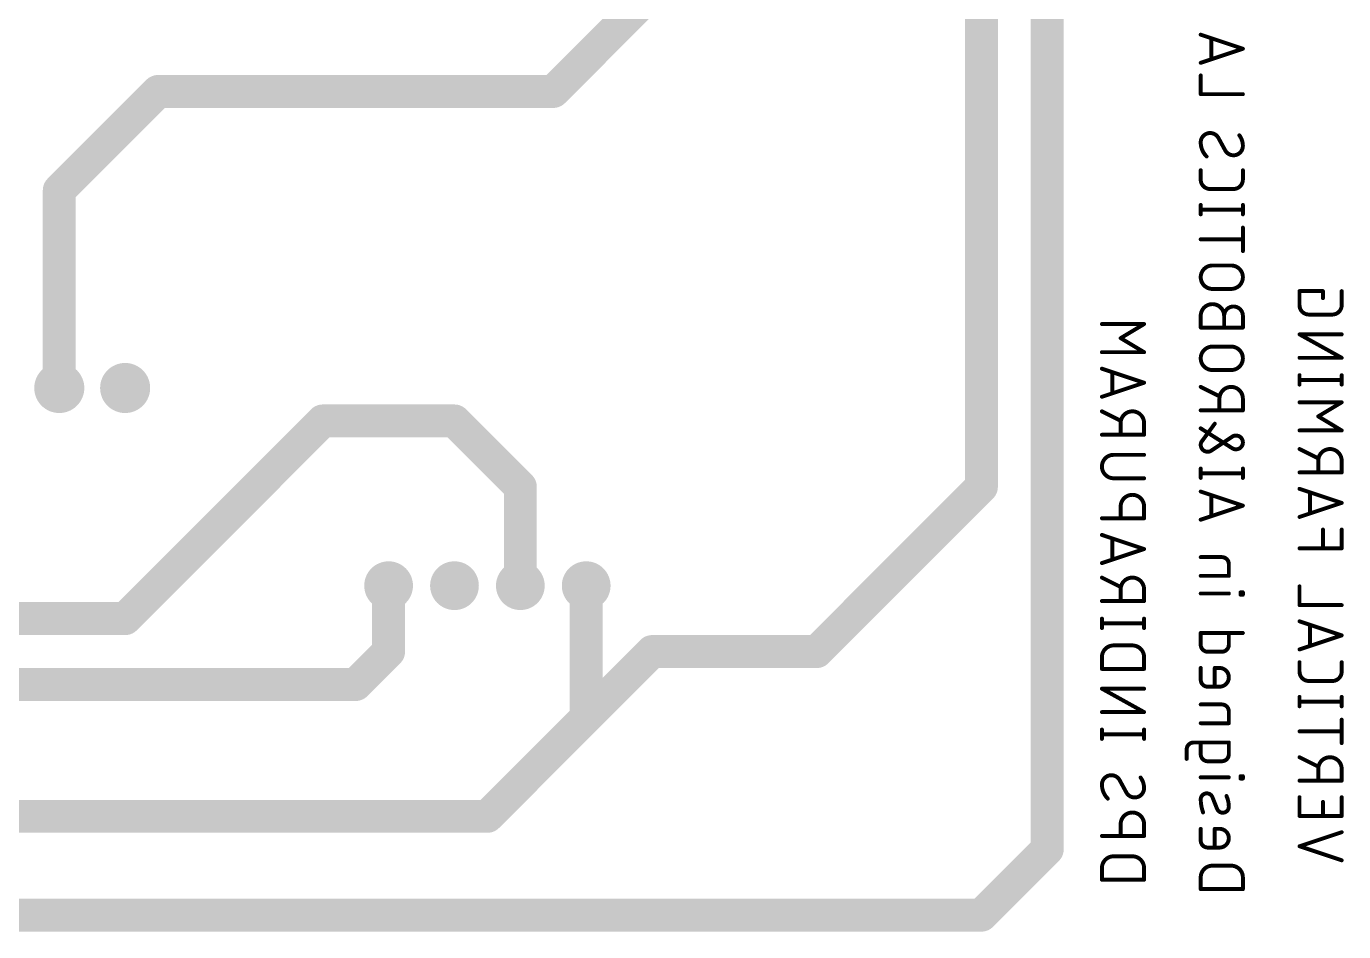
# Model space of a CAD drawing. Extents: x 1.9 to 99.1, y 1.9 to 78.1.
# Drawn here: x 48.3 to 99.1, y 1.9 to 36.8 of the extents above; entities that cross this region are included whole.
import ezdxf

# ---------------------------------------------------------------- set-up
doc = ezdxf.new("R2010")
doc.units = 0
doc.layers.add('16', color=132, linetype='CONTINUOUS')
doc.layers.add('17', color=110, linetype='CONTINUOUS')

# ---------------------------------------------------------------- blocks, each defined once
blk = doc.blocks.new('ROUNDP')
at = {"const_width": 0.5}
blk.add_lwpolyline([(0, -0.25, 1), (0, 0.25, 1), (0, -0.25)], format="xyb", dxfattribs=at)

msp = doc.modelspace()

# ---------------------------------------------------------------- linework, layer by layer
at = {"layer": '16'}
for points, const_width in [([(68.58, 34.29), (77.47, 43.18)], 1.27), ([(87.63, 41.91), (87.63, 5.08)], 1.27), ([(85.09, 39.37), (85.09, 19.05)], 1.27), ([(95.1738, 35.9359), (93.5482, 36.4778)], 0.1524), ([(93.9546, 36.3423), (93.9546, 35.5295)], 0.1524), ([(93.5482, 35.3941), (95.1738, 35.9359)], 0.1524), ([(49.53, 30.48), (53.34, 34.29)], 1.27), ([(53.34, 34.29), (68.58, 34.29)], 1.27), ([(93.5482, 34.1847), (93.5482, 34.9072)], 0.1524), ([(95.1738, 34.1847), (93.5482, 34.1847)], 0.1524), ([(94.2255, 32.5075), (94.4965, 32.0108)], 0.1524), ([(49.53, 22.86), (49.53, 30.48)], 1.27), ([(93.5482, 31.253), (93.5482, 30.8918)], 0.1524), ([(95.1738, 30.8918), (95.1738, 31.253)], 0.1524), ([(93.9094, 30.5305), (94.8126, 30.5305)], 0.1524), ([(93.5482, 29.5549), (93.5482, 29.9162)], 0.1524), ([(95.1738, 29.5549), (95.1738, 29.9162)], 0.1524), ([(95.1738, 29.7355), (93.5482, 29.7355)], 0.1524), ([(95.1738, 28.1377), (95.1738, 29.0408)], 0.1524), ([(93.5482, 28.5892), (95.1738, 28.5892)], 0.1524), ([(94.7222, 27.5819), (93.9998, 27.5819)], 0.1524), ([(93.9998, 26.6788), (94.7222, 26.6788)], 0.1524), ([(98.2613, 26.5938), (97.3582, 26.5938)], 0.1524), ([(97.3582, 26.5938), (97.3582, 26.0519)], 0.1524), ([(98.2613, 26.3229), (98.2613, 26.5938)], 0.1524), ([(98.9838, 26.0519), (98.9838, 26.5938)], 0.1524), ([(93.5482, 25.6404), (93.5482, 25.1889)], 0.1524), ([(94.4513, 25.1889), (94.4513, 25.6404)], 0.1524), ([(95.1738, 25.1889), (95.1738, 25.6404)], 0.1524), ([(97.7194, 25.6907), (98.6226, 25.6907)], 0.1524), ([(91.3638, 25.3238), (89.7382, 25.3238)], 0.1524), ([(90.4607, 24.7819), (91.3638, 25.3238)], 0.1524), ([(93.5482, 25.1889), (95.1738, 25.1889)], 0.1524), ([(98.9838, 24.0234), (97.3582, 24.9265)], 0.1524), ([(97.3582, 24.9265), (98.9838, 24.9265)], 0.1524), ([(91.3638, 24.2401), (90.4607, 24.7819)], 0.1524), ([(94.7222, 24.4556), (93.9998, 24.4556)], 0.1524), ([(89.7382, 24.2401), (91.3638, 24.2401)], 0.1524), ([(97.3582, 24.0234), (98.9838, 24.0234)], 0.1524), ([(91.3638, 23.0625), (89.7382, 23.6044)], 0.1524), ([(90.1446, 23.4689), (90.1446, 22.6561)], 0.1524), ([(93.9998, 23.5525), (94.7222, 23.5525)], 0.1524), ([(97.3582, 22.9917), (97.3582, 23.3529)], 0.1524), ([(98.9838, 22.9917), (98.9838, 23.3529)], 0.1524), ([(89.7382, 22.5206), (91.3638, 23.0625)], 0.1524), ([(93.5482, 22.9017), (94.2707, 22.5404)], 0.1524), ([(98.9838, 23.1723), (97.3582, 23.1723)], 0.1524), ([(94.2707, 22.4501), (94.2707, 21.9986)], 0.1524), ([(95.1738, 21.9986), (95.1738, 22.4501)], 0.1524), ([(98.9838, 22.3074), (97.3582, 22.3074)], 0.1524), ([(98.0807, 21.7655), (98.9838, 22.3074)], 0.1524), ([(52.07, 13.97), (59.69, 21.59)], 1.27), ([(59.69, 21.59), (64.77, 21.59)], 1.27), ([(64.77, 21.59), (67.31, 19.05)], 1.27), ([(89.7382, 21.9601), (90.4607, 21.5988)], 0.1524), ([(93.5482, 21.9986), (95.1738, 21.9986)], 0.1524), ([(90.4607, 21.5085), (90.4607, 21.057)], 0.1524), ([(91.3638, 21.057), (91.3638, 21.5085)], 0.1524), ([(94.7674, 20.5359), (93.5482, 21.3035)], 0.1524), ([(93.5934, 20.8068), (94.0901, 21.4842)], 0.1524), ([(98.9838, 21.2236), (98.0807, 21.7655)], 0.1524), ([(89.7382, 21.057), (91.3638, 21.057)], 0.1524), ([(93.9546, 20.4456), (94.7674, 20.9874)], 0.1524), ([(97.3582, 21.2236), (98.9838, 21.2236)], 0.1524), ([(90.1898, 20.2836), (91.3638, 20.2836)], 0.1524), ([(97.3582, 20.5068), (98.0807, 20.1455)], 0.1524), ([(93.5482, 19.3946), (93.5482, 19.7559)], 0.1524), ([(95.1738, 19.3946), (95.1738, 19.7559)], 0.1524), ([(98.0807, 20.0552), (98.0807, 19.6037)], 0.1524), ([(98.9838, 19.6037), (98.9838, 20.0552)], 0.1524), ([(67.31, 19.05), (67.31, 15.24)], 1.27), ([(85.09, 19.05), (78.74, 12.7)], 1.27), ([(91.3638, 19.3805), (90.1898, 19.3805)], 0.1524), ([(95.1738, 19.5752), (93.5482, 19.5752)], 0.1524), ([(97.3582, 19.6037), (98.9838, 19.6037)], 0.1524), ([(95.1738, 18.3247), (93.5482, 18.8666)], 0.1524), ([(93.9546, 18.7311), (93.9546, 17.9183)], 0.1524), ([(98.9838, 18.4308), (97.3582, 18.9727)], 0.1524), ([(97.7646, 18.8372), (97.7646, 18.0244)], 0.1524), ([(90.4607, 18.29), (90.4607, 17.8385)], 0.1524), ([(91.3638, 17.8385), (91.3638, 18.29)], 0.1524), ([(93.5482, 17.7829), (95.1738, 18.3247)], 0.1524), ([(97.3582, 17.889), (98.9838, 18.4308)], 0.1524), ([(89.7382, 17.8385), (91.3638, 17.8385)], 0.1524), ([(98.2613, 16.6797), (98.2613, 17.4021)], 0.1524), ([(98.9838, 16.6797), (98.9838, 17.4021)], 0.1524), ([(91.3638, 16.6537), (89.7382, 17.1956)], 0.1524), ([(90.1446, 17.0601), (90.1446, 16.2473)], 0.1524), ([(89.7382, 16.1118), (91.3638, 16.6537)], 0.1524), ([(94.361, 16.3413), (93.5482, 16.3413)], 0.1524), ([(97.3582, 16.6797), (98.9838, 16.6797)], 0.1524), ([(62.23, 15.24), (62.23, 12.7)], 1.27), ([(69.85, 10.16), (69.85, 15.24)], 1.27), ([(94.6319, 15.6188), (94.6319, 16.0704)], 0.1524), ([(89.7382, 15.5513), (90.4607, 15.19)], 0.1524), ([(93.5482, 15.6188), (94.6319, 15.6188)], 0.1524), ([(97.3582, 14.4913), (97.3582, 15.2138)], 0.1524), ([(90.4607, 15.0997), (90.4607, 14.6482)], 0.1524), ([(91.3638, 14.6482), (91.3638, 15.0997)], 0.1524), ([(93.5482, 14.938), (94.6319, 14.938)], 0.1524), ([(95.1738, 14.9831), (95.0835, 14.9831)], 0.1524), ([(95.0835, 14.9831), (95.0835, 14.8928)], 0.1524), ([(95.0835, 14.8928), (95.1738, 14.8928)], 0.1524), ([(95.1738, 14.8928), (95.1738, 14.9831)], 0.1524), ([(45.72, 13.97), (52.07, 13.97)], 1.27), ([(89.7382, 14.6482), (91.3638, 14.6482)], 0.1524), ([(98.9838, 14.4913), (97.3582, 14.4913)], 0.1524), ([(89.7382, 13.6073), (89.7382, 13.9686)], 0.1524), ([(91.3638, 13.788), (89.7382, 13.788)], 0.1524), ([(91.3638, 13.6073), (91.3638, 13.9686)], 0.1524), ([(98.9838, 13.3246), (97.3582, 13.8665)], 0.1524), ([(97.7646, 13.731), (97.7646, 12.9182)], 0.1524), ([(62.23, 12.7), (60.96, 11.43)], 1.27), ([(72.39, 12.7), (69.85, 10.16)], 1.27), ([(78.74, 12.7), (72.39, 12.7)], 1.27), ([(95.1738, 13.4162), (93.5482, 13.4162)], 0.1524), ([(93.5482, 13.4162), (93.5482, 12.9646)], 0.1524), ([(94.6319, 12.9646), (94.6319, 13.4162)], 0.1524), ([(97.3582, 12.7828), (98.9838, 13.3246)], 0.1524), ([(90.9122, 12.9369), (90.1898, 12.9369)], 0.1524), ([(93.8191, 12.6937), (94.361, 12.6937)], 0.1524), ([(89.7382, 12.4854), (89.7382, 12.0338)], 0.1524), ([(91.3638, 12.0338), (91.3638, 12.4854)], 0.1524), ([(97.3582, 12.289), (97.3582, 11.9278)], 0.1524), ([(98.9838, 11.9278), (98.9838, 12.289)], 0.1524), ([(60.96, 11.43), (44.45, 11.43)], 1.27), ([(89.7382, 12.0338), (91.3638, 12.0338)], 0.1524), ([(93.5482, 12.0688), (93.5482, 11.6172)], 0.1524), ([(94.2707, 12.0688), (94.0901, 12.0688)], 0.1524), ([(94.0901, 12.0688), (94.0901, 11.3463)], 0.1524), ([(91.3638, 10.3665), (89.7382, 11.2696)], 0.1524), ([(89.7382, 11.2696), (91.3638, 11.2696)], 0.1524), ([(93.8191, 11.3463), (94.2707, 11.3463)], 0.1524), ([(97.7194, 11.5665), (98.6226, 11.5665)], 0.1524), ([(69.215, 9.525), (69.85, 10.16)], 1.27), ([(94.361, 10.662), (93.5482, 10.662)], 0.1524), ([(97.3582, 10.5909), (97.3582, 10.9522)], 0.1524), ([(98.9838, 10.7715), (97.3582, 10.7715)], 0.1524), ([(98.9838, 10.5909), (98.9838, 10.9522)], 0.1524), ([(89.7382, 10.3665), (91.3638, 10.3665)], 0.1524), ([(94.6319, 9.9395), (94.6319, 10.391)], 0.1524), ([(66.04, 6.35), (69.215, 9.525)], 1.27), ([(89.7382, 9.3348), (89.7382, 9.696)], 0.1524), ([(91.3638, 9.3348), (91.3638, 9.696)], 0.1524), ([(93.5482, 9.9395), (94.6319, 9.9395)], 0.1524), ([(97.3582, 9.6252), (98.9838, 9.6252)], 0.1524), ([(98.9838, 9.1737), (98.9838, 10.0768)], 0.1524), ([(91.3638, 9.5154), (89.7382, 9.5154)], 0.1524), ([(94.6319, 9.1957), (93.2773, 9.1957)], 0.1524), ([(93.5482, 9.1957), (93.5482, 8.7442)], 0.1524), ([(94.6319, 8.7442), (94.6319, 9.1957)], 0.1524), ([(93.0063, 8.9248), (93.0063, 8.5636)], 0.1524), ([(97.3582, 8.627), (98.0807, 8.2658)], 0.1524), ([(93.8191, 8.4732), (94.361, 8.4732)], 0.1524), ([(98.0807, 8.1755), (98.0807, 7.7239)], 0.1524), ([(98.9838, 7.7239), (98.9838, 8.1755)], 0.1524), ([(90.4155, 7.7543), (90.6865, 7.2576)], 0.1524), ([(93.5482, 7.8518), (94.6319, 7.8518)], 0.1524), ([(95.1738, 7.897), (95.0835, 7.897)], 0.1524), ([(95.0835, 7.897), (95.0835, 7.8067)], 0.1524), ([(95.0835, 7.8067), (95.1738, 7.8067)], 0.1524), ([(95.1738, 7.8067), (95.1738, 7.897)], 0.1524), ([(97.3582, 7.7239), (98.9838, 7.7239)], 0.1524), ([(93.9998, 7.0876), (94.1804, 6.6361)], 0.1524), ([(97.3582, 7.0855), (97.3582, 6.3631)], 0.1524), ([(98.9838, 6.3631), (98.9838, 7.0855)], 0.1524), ([(43.18, 6.35), (66.04, 6.35)], 1.27), ([(98.2613, 6.3631), (98.2613, 6.9049)], 0.1524), ([(90.4607, 6.0455), (90.4607, 5.594)], 0.1524), ([(91.3638, 5.594), (91.3638, 6.0455)], 0.1524), ([(97.3582, 6.3631), (98.9838, 6.3631)], 0.1524), ([(87.63, 5.08), (85.09, 2.54)], 1.27), ([(89.7382, 5.594), (91.3638, 5.594)], 0.1524), ([(93.5482, 5.8684), (93.5482, 5.4168)], 0.1524), ([(94.2707, 5.8684), (94.0901, 5.8684)], 0.1524), ([(94.0901, 5.8684), (94.0901, 5.1459)], 0.1524), ([(97.3582, 5.1964), (98.9838, 5.7383)], 0.1524), ([(93.8191, 5.1459), (94.2707, 5.1459)], 0.1524), ([(98.9838, 4.6545), (97.3582, 5.1964)], 0.1524), ([(90.9122, 4.8087), (90.1898, 4.8087)], 0.1524), ([(89.7382, 4.3571), (89.7382, 3.9056)], 0.1524), ([(91.3638, 3.9056), (91.3638, 4.3571)], 0.1524), ([(93.5482, 3.9961), (93.5482, 3.5446)], 0.1524), ([(94.7222, 4.4477), (93.9998, 4.4477)], 0.1524), ([(95.1738, 3.5446), (95.1738, 3.9961)], 0.1524), ([(89.7382, 3.9056), (91.3638, 3.9056)], 0.1524), ([(93.5482, 3.5446), (95.1738, 3.5446)], 0.1524), ([(85.09, 2.54), (41.91, 2.54)], 1.27)]:
    msp.add_lwpolyline(points, dxfattribs=dict(at, const_width=const_width))
for points, const_width in [([(93.5602, 36.5139, 1), (93.5362, 36.4416)], 0.0762), ([(93.9927, 36.3423, 1), (93.9165, 36.3423)], 0.0762), ([(93.9165, 35.5295, 1), (93.9927, 35.5295)], 0.0762), ([(95.1858, 35.8998, 1), (95.1618, 35.9721)], 0.0762), ([(95.1618, 35.8998, 1), (95.1858, 35.9721)], 0.0762), ([(93.5362, 35.4302, 1), (93.5602, 35.3579)], 0.0762), ([(53.34, 34.6075, 1), (53.34, 33.9725)], 0.635), ([(53.5645, 34.0655, 1), (53.1155, 34.5145)], 0.635), ([(68.3555, 34.5145, 1), (68.8045, 34.0655)], 0.635), ([(68.58, 33.9725, 1), (68.58, 34.6075)], 0.635), ([(93.5863, 34.9072, 1), (93.5101, 34.9072)], 0.0762), ([(93.5482, 34.2228, 1), (93.5482, 34.1466)], 0.0762), ([(93.5101, 34.1847, 1), (93.5863, 34.1847)], 0.0762), ([(95.1738, 34.1466, 1), (95.1738, 34.2228)], 0.0762), ([(93.9094, 32.6881, 0.4142), (93.5482, 32.3268)], 0.1524), ([(94.2255, 32.5075, 0.2656), (93.9094, 32.6881)], 0.1524), ([(93.9094, 32.7262, 1), (93.9094, 32.65)], 0.0762), ([(93.9094, 32.65, 1), (93.9094, 32.7262)], 0.0762), ([(94.259, 32.5257, 1), (94.1921, 32.4892)], 0.0762), ([(94.1927, 32.4881, 1), (94.2584, 32.5268)], 0.0762), ([(95.1738, 32.1914, 0.1623), (95.0383, 32.5978)], 0.1524), ([(95.0688, 32.6206, 1), (95.0079, 32.5749)], 0.0762), ([(93.5482, 32.3268, 0.2), (93.774, 31.785)], 0.1524), ([(93.5863, 32.3268, 1), (93.5101, 32.3268)], 0.0762), ([(93.5101, 32.3268, 1), (93.5863, 32.3268)], 0.0762), ([(94.5293, 32.0301, 1), (94.4636, 31.9914)], 0.0762), ([(94.4965, 32.0108, 0.2656), (94.8126, 31.8301)], 0.1524), ([(94.463, 31.9925, 1), (94.5299, 32.029)], 0.0762), ([(94.8126, 31.8301, 0.4142), (95.1738, 32.1914)], 0.1524), ([(95.2119, 32.1914, 1), (95.1357, 32.1914)], 0.0762), ([(95.1357, 32.1914, 1), (95.2119, 32.1914)], 0.0762), ([(93.7471, 31.7579, 1), (93.8008, 31.812)], 0.0762), ([(94.8126, 31.8682, 1), (94.8126, 31.792)], 0.0762), ([(94.8126, 31.792, 1), (94.8126, 31.8682)], 0.0762), ([(49.8475, 30.48, 1), (49.2125, 30.48)], 0.635), ([(49.3055, 30.7045, 1), (49.7545, 30.2555)], 0.635), ([(93.5863, 31.253, 1), (93.5101, 31.253)], 0.0762), ([(95.2119, 31.253, 1), (95.1357, 31.253)], 0.0762), ([(93.5482, 30.8918, 0.4142), (93.9094, 30.5305)], 0.1524), ([(93.5863, 30.8918, 1), (93.5101, 30.8918)], 0.0762), ([(93.5101, 30.8918, 1), (93.5863, 30.8918)], 0.0762), ([(93.9094, 30.5686, 1), (93.9094, 30.4924)], 0.0762), ([(93.9094, 30.4924, 1), (93.9094, 30.5686)], 0.0762), ([(94.8126, 30.5305, 0.4142), (95.1738, 30.8918)], 0.1524), ([(94.8126, 30.5686, 1), (94.8126, 30.4924)], 0.0762), ([(94.8126, 30.4924, 1), (94.8126, 30.5686)], 0.0762), ([(95.2119, 30.8918, 1), (95.1357, 30.8918)], 0.0762), ([(95.1357, 30.8918, 1), (95.2119, 30.8918)], 0.0762), ([(93.5863, 29.9162, 1), (93.5101, 29.9162)], 0.0762), ([(95.2119, 29.9162, 1), (95.1357, 29.9162)], 0.0762), ([(93.5482, 29.7736, 1), (93.5482, 29.6974)], 0.0762), ([(93.5101, 29.5549, 1), (93.5863, 29.5549)], 0.0762), ([(95.1357, 29.5549, 1), (95.2119, 29.5549)], 0.0762), ([(95.1738, 29.6974, 1), (95.1738, 29.7736)], 0.0762), ([(95.2119, 29.0408, 1), (95.1357, 29.0408)], 0.0762), ([(93.5482, 28.6273, 1), (93.5482, 28.5511)], 0.0762), ([(95.1738, 28.5511, 1), (95.1738, 28.6273)], 0.0762), ([(95.1357, 28.1377, 1), (95.2119, 28.1377)], 0.0762), ([(93.9998, 27.5819, 1), (93.9998, 26.6788)], 0.1524), ([(93.9998, 27.62, 1), (93.9998, 27.5438)], 0.0762), ([(93.9998, 27.5438, 1), (93.9998, 27.62)], 0.0762), ([(94.7222, 26.6788, 1), (94.7222, 27.5819)], 0.1524), ([(94.7222, 27.62, 1), (94.7222, 27.5438)], 0.0762), ([(94.7222, 27.5438, 1), (94.7222, 27.62)], 0.0762), ([(93.9998, 26.7169, 1), (93.9998, 26.6407)], 0.0762), ([(93.9998, 26.6407, 1), (93.9998, 26.7169)], 0.0762), ([(94.7222, 26.7169, 1), (94.7222, 26.6407)], 0.0762), ([(94.7222, 26.6407, 1), (94.7222, 26.7169)], 0.0762), ([(97.3582, 26.6319, 1), (97.3582, 26.5557)], 0.0762), ([(97.3963, 26.5938, 1), (97.3201, 26.5938)], 0.0762), ([(98.2994, 26.5938, 1), (98.2232, 26.5938)], 0.0762), ([(98.2613, 26.5557, 1), (98.2613, 26.6319)], 0.0762), ([(99.0219, 26.5938, 1), (98.9457, 26.5938)], 0.0762), ([(94.4513, 25.6404, 1), (93.5482, 25.6404)], 0.1524), ([(95.1738, 25.6404, 1), (94.4513, 25.6404)], 0.1524), ([(97.3582, 26.0519, 0.4142), (97.7194, 25.6907)], 0.1524), ([(97.3963, 26.0519, 1), (97.3201, 26.0519)], 0.0762), ([(97.3201, 26.0519, 1), (97.3963, 26.0519)], 0.0762), ([(98.2232, 26.3229, 1), (98.2994, 26.3229)], 0.0762), ([(98.6226, 25.6907, 0.4142), (98.9838, 26.0519)], 0.1524), ([(99.0219, 26.0519, 1), (98.9457, 26.0519)], 0.0762), ([(98.9457, 26.0519, 1), (99.0219, 26.0519)], 0.0762), ([(91.3834, 25.2911, 1), (91.3442, 25.3565)], 0.0762), ([(93.5863, 25.6404, 1), (93.5101, 25.6404)], 0.0762), ([(93.5101, 25.6404, 1), (93.5863, 25.6404)], 0.0762), ([(94.4894, 25.6404, 1), (94.4132, 25.6404)], 0.0762), ([(94.4132, 25.6404, 1), (94.4894, 25.6404)], 0.0762), ([(94.4132, 25.6404, 1), (94.4894, 25.6404)], 0.0762), ([(95.2119, 25.6404, 1), (95.1357, 25.6404)], 0.0762), ([(95.1357, 25.6404, 1), (95.2119, 25.6404)], 0.0762), ([(97.7194, 25.7288, 1), (97.7194, 25.6526)], 0.0762), ([(97.7194, 25.6526, 1), (97.7194, 25.7288)], 0.0762), ([(98.6226, 25.7288, 1), (98.6226, 25.6526)], 0.0762), ([(98.6226, 25.6526, 1), (98.6226, 25.7288)], 0.0762), ([(89.7382, 25.3619, 1), (89.7382, 25.2857)], 0.0762), ([(91.3638, 25.2857, 1), (91.3638, 25.3619)], 0.0762), ([(93.5482, 25.227, 1), (93.5482, 25.1508)], 0.0762), ([(93.5101, 25.1889, 1), (93.5863, 25.1889)], 0.0762), ([(94.4132, 25.1889, 1), (94.4894, 25.1889)], 0.0762), ([(95.1357, 25.1889, 1), (95.2119, 25.1889)], 0.0762), ([(95.1738, 25.1508, 1), (95.1738, 25.227)], 0.0762), ([(97.3767, 24.9598, 1), (97.3397, 24.8932)], 0.0762), ([(97.3582, 24.9646, 1), (97.3582, 24.8884)], 0.0762), ([(98.9838, 24.8884, 1), (98.9838, 24.9646)], 0.0762), ([(90.4803, 24.8146, 1), (90.4411, 24.7493)], 0.0762), ([(90.4411, 24.8146, 1), (90.4803, 24.7493)], 0.0762), ([(93.9998, 24.4556, 1), (93.9998, 23.5525)], 0.1524), ([(93.9998, 24.4937, 1), (93.9998, 24.4175)], 0.0762), ([(93.9998, 24.4175, 1), (93.9998, 24.4937)], 0.0762), ([(94.7222, 23.5525, 1), (94.7222, 24.4556)], 0.1524), ([(94.7222, 24.4937, 1), (94.7222, 24.4175)], 0.0762), ([(94.7222, 24.4175, 1), (94.7222, 24.4937)], 0.0762), ([(89.7382, 24.2782, 1), (89.7382, 24.202)], 0.0762), ([(91.3442, 24.2074, 1), (91.3834, 24.2727)], 0.0762), ([(91.3638, 24.202, 1), (91.3638, 24.2782)], 0.0762), ([(97.3582, 24.0615, 1), (97.3582, 23.9853)], 0.0762), ([(98.9653, 23.9901, 1), (99.0023, 24.0567)], 0.0762), ([(98.9838, 23.9853, 1), (98.9838, 24.0615)], 0.0762), ([(89.7502, 23.6405, 1), (89.7262, 23.5682)], 0.0762), ([(90.1827, 23.4689, 1), (90.1065, 23.4689)], 0.0762), ([(93.9998, 23.5906, 1), (93.9998, 23.5144)], 0.0762), ([(93.9998, 23.5144, 1), (93.9998, 23.5906)], 0.0762), ([(94.7222, 23.5906, 1), (94.7222, 23.5144)], 0.0762), ([(94.7222, 23.5144, 1), (94.7222, 23.5906)], 0.0762), ([(97.3963, 23.3529, 1), (97.3201, 23.3529)], 0.0762), ([(99.0219, 23.3529, 1), (98.9457, 23.3529)], 0.0762), ([(49.2125, 22.86, 1), (49.8475, 22.86)], 0.635), ([(91.3758, 23.0264, 1), (91.3518, 23.0986)], 0.0762), ([(91.3518, 23.0264, 1), (91.3758, 23.0986)], 0.0762), ([(93.5652, 22.9358, 1), (93.5312, 22.8676)], 0.0762), ([(95.1738, 22.4501, 1), (94.2707, 22.4501)], 0.1524), ([(97.3582, 23.2104, 1), (97.3582, 23.1342)], 0.0762), ([(97.3201, 22.9917, 1), (97.3963, 22.9917)], 0.0762), ([(98.9457, 22.9917, 1), (99.0219, 22.9917)], 0.0762), ([(98.9838, 23.1342, 1), (98.9838, 23.2104)], 0.0762), ([(89.7262, 22.5568, 1), (89.7502, 22.4845)], 0.0762), ([(90.1065, 22.6561, 1), (90.1827, 22.6561)], 0.0762), ([(94.3088, 22.4501, 1), (94.2326, 22.4501)], 0.0762), ([(94.2326, 22.4501, 1), (94.3088, 22.4501)], 0.0762), ([(94.2536, 22.5064, 1), (94.2877, 22.5745)], 0.0762), ([(95.2119, 22.4501, 1), (95.1357, 22.4501)], 0.0762), ([(95.1357, 22.4501, 1), (95.2119, 22.4501)], 0.0762), ([(97.3582, 22.3455, 1), (97.3582, 22.2693)], 0.0762), ([(99.0034, 22.2747, 1), (98.9642, 22.34)], 0.0762), ([(98.9838, 22.2693, 1), (98.9838, 22.3455)], 0.0762), ([(59.69, 21.9075, 1), (59.69, 21.2725)], 0.635), ([(59.9145, 21.3655, 1), (59.4655, 21.8145)], 0.635), ([(64.9945, 21.8145, 1), (64.5455, 21.3655)], 0.635), ([(64.77, 21.2725, 1), (64.77, 21.9075)], 0.635), ([(89.7552, 21.9942, 1), (89.7212, 21.926)], 0.0762), ([(91.3638, 21.5085, 1), (90.4607, 21.5085)], 0.1524), ([(93.5482, 22.0367, 1), (93.5482, 21.9605)], 0.0762), ([(94.2326, 21.9986, 1), (94.3088, 21.9986)], 0.0762), ([(95.1357, 21.9986, 1), (95.2119, 21.9986)], 0.0762), ([(95.1738, 21.9605, 1), (95.1738, 22.0367)], 0.0762), ([(90.4988, 21.5085, 1), (90.4226, 21.5085)], 0.0762), ([(90.4226, 21.5085, 1), (90.4988, 21.5085)], 0.0762), ([(90.4436, 21.5648, 1), (90.4777, 21.6329)], 0.0762), ([(91.4019, 21.5085, 1), (91.3257, 21.5085)], 0.0762), ([(91.3257, 21.5085, 1), (91.4019, 21.5085)], 0.0762), ([(93.5685, 21.3358, 1), (93.5279, 21.2713)], 0.0762), ([(94.1208, 21.4616, 1), (94.0593, 21.5067)], 0.0762), ([(98.1003, 21.7982, 1), (98.0611, 21.7328)], 0.0762), ([(98.0611, 21.7982, 1), (98.1003, 21.7328)], 0.0762), ([(89.7382, 21.0951, 1), (89.7382, 21.0189)], 0.0762), ([(90.4226, 21.057, 1), (90.4988, 21.057)], 0.0762), ([(91.3257, 21.057, 1), (91.4019, 21.057)], 0.0762), ([(91.3638, 21.0189, 1), (91.3638, 21.0951)], 0.0762), ([(93.5934, 20.8068, 0.1623), (93.5482, 20.6714)], 0.1524), ([(93.5626, 20.8294, 1), (93.6241, 20.7843)], 0.0762), ([(93.6238, 20.784, 1), (93.5629, 20.8297)], 0.0762), ([(95.1738, 20.7617, 0.5884), (94.7674, 20.9874)], 0.1524), ([(94.7473, 21.0198, 1), (94.7875, 20.9551)], 0.0762), ([(94.7674, 20.5359, 0.5884), (95.1738, 20.7617)], 0.1524), ([(94.7885, 20.9557, 1), (94.7463, 21.0191)], 0.0762), ([(95.2119, 20.7617, 1), (95.1357, 20.7617)], 0.0762), ([(97.3582, 21.2617, 1), (97.3582, 21.1855)], 0.0762), ([(98.9642, 21.191, 1), (99.0034, 21.2563)], 0.0762), ([(98.9838, 21.1855, 1), (98.9838, 21.2617)], 0.0762), ([(90.1898, 20.2836, 1), (90.1898, 19.3805)], 0.1524), ([(90.1898, 20.3217, 1), (90.1898, 20.2455)], 0.0762), ([(90.1898, 20.2455, 1), (90.1898, 20.3217)], 0.0762), ([(91.3638, 20.2455, 1), (91.3638, 20.3217)], 0.0762), ([(93.5482, 20.6714, 0.4142), (93.8191, 20.4004)], 0.1524), ([(93.5863, 20.6714, 1), (93.5101, 20.6714)], 0.0762), ([(93.5101, 20.6714, 1), (93.5863, 20.6714)], 0.0762), ([(93.8191, 20.4004, 0.1623), (93.9546, 20.4456)], 0.1524), ([(93.8191, 20.4385, 1), (93.8191, 20.3623)], 0.0762), ([(93.8191, 20.3623, 1), (93.8191, 20.4385)], 0.0762), ([(93.9335, 20.4773, 1), (93.9757, 20.4139)], 0.0762), ([(93.9775, 20.4151, 1), (93.9317, 20.4761)], 0.0762), ([(94.7875, 20.5682, 1), (94.7473, 20.5035)], 0.0762), ([(94.7471, 20.5036, 1), (94.7877, 20.5681)], 0.0762), ([(95.1357, 20.7617, 1), (95.2119, 20.7617)], 0.0762), ([(97.3752, 20.5409, 1), (97.3412, 20.4727)], 0.0762), ([(98.9838, 20.0552, 1), (98.0807, 20.0552)], 0.1524), ([(93.5863, 19.7559, 1), (93.5101, 19.7559)], 0.0762), ([(95.2119, 19.7559, 1), (95.1357, 19.7559)], 0.0762), ([(98.1188, 20.0552, 1), (98.0426, 20.0552)], 0.0762), ([(98.0426, 20.0552, 1), (98.1188, 20.0552)], 0.0762), ([(98.0636, 20.1115, 1), (98.0977, 20.1796)], 0.0762), ([(99.0219, 20.0552, 1), (98.9457, 20.0552)], 0.0762), ([(98.9457, 20.0552, 1), (99.0219, 20.0552)], 0.0762), ([(67.6275, 19.05, 1), (66.9925, 19.05)], 0.635), ([(67.0855, 18.8255, 1), (67.5345, 19.2745)], 0.635), ([(84.7725, 19.05, 1), (85.4075, 19.05)], 0.635), ([(85.3145, 18.8255, 1), (84.8655, 19.2745)], 0.635), ([(90.1898, 19.4186, 1), (90.1898, 19.3424)], 0.0762), ([(90.1898, 19.3424, 1), (90.1898, 19.4186)], 0.0762), ([(91.3638, 19.3424, 1), (91.3638, 19.4186)], 0.0762), ([(93.5482, 19.6133, 1), (93.5482, 19.5371)], 0.0762), ([(93.5101, 19.3946, 1), (93.5863, 19.3946)], 0.0762), ([(95.1357, 19.3946, 1), (95.2119, 19.3946)], 0.0762), ([(95.1738, 19.5371, 1), (95.1738, 19.6133)], 0.0762), ([(97.3582, 19.6418, 1), (97.3582, 19.5656)], 0.0762), ([(98.0426, 19.6037, 1), (98.1188, 19.6037)], 0.0762), ([(98.9457, 19.6037, 1), (99.0219, 19.6037)], 0.0762), ([(98.9838, 19.5656, 1), (98.9838, 19.6418)], 0.0762), ([(91.3638, 18.29, 1), (90.4607, 18.29)], 0.1524), ([(93.5602, 18.9028, 1), (93.5362, 18.8305)], 0.0762), ([(93.9927, 18.7311, 1), (93.9165, 18.7311)], 0.0762), ([(97.3702, 19.0088, 1), (97.3462, 18.9366)], 0.0762), ([(97.8027, 18.8372, 1), (97.7265, 18.8372)], 0.0762), ([(90.4988, 18.29, 1), (90.4226, 18.29)], 0.0762), ([(90.4226, 18.29, 1), (90.4988, 18.29)], 0.0762), ([(91.4019, 18.29, 1), (91.3257, 18.29)], 0.0762), ([(91.3257, 18.29, 1), (91.4019, 18.29)], 0.0762), ([(95.1858, 18.2886, 1), (95.1618, 18.3609)], 0.0762), ([(95.1618, 18.2886, 1), (95.1858, 18.3609)], 0.0762), ([(98.9958, 18.3947, 1), (98.9718, 18.467)], 0.0762), ([(98.9718, 18.3947, 1), (98.9958, 18.467)], 0.0762), ([(89.7382, 17.8766, 1), (89.7382, 17.8004)], 0.0762), ([(90.4226, 17.8385, 1), (90.4988, 17.8385)], 0.0762), ([(91.3257, 17.8385, 1), (91.4019, 17.8385)], 0.0762), ([(91.3638, 17.8004, 1), (91.3638, 17.8766)], 0.0762), ([(93.5362, 17.819, 1), (93.5602, 17.7467)], 0.0762), ([(93.9165, 17.9183, 1), (93.9927, 17.9183)], 0.0762), ([(97.3462, 17.9251, 1), (97.3702, 17.8528)], 0.0762), ([(97.7265, 18.0244, 1), (97.8027, 18.0244)], 0.0762), ([(98.2994, 17.4021, 1), (98.2232, 17.4021)], 0.0762), ([(99.0219, 17.4021, 1), (98.9457, 17.4021)], 0.0762), ([(89.7502, 17.2317, 1), (89.7262, 17.1594)], 0.0762), ([(90.1827, 17.0601, 1), (90.1065, 17.0601)], 0.0762), ([(90.1065, 16.2473, 1), (90.1827, 16.2473)], 0.0762), ([(91.3758, 16.6175, 1), (91.3518, 16.6898)], 0.0762), ([(91.3518, 16.6175, 1), (91.3758, 16.6898)], 0.0762), ([(93.5482, 16.3794, 1), (93.5482, 16.3032)], 0.0762), ([(94.6319, 16.0704, 0.4142), (94.361, 16.3413)], 0.1524), ([(94.361, 16.3794, 1), (94.361, 16.3032)], 0.0762), ([(94.361, 16.3032, 1), (94.361, 16.3794)], 0.0762), ([(97.3582, 16.7178, 1), (97.3582, 16.6416)], 0.0762), ([(98.2232, 16.6797, 1), (98.2994, 16.6797)], 0.0762), ([(98.9457, 16.6797, 1), (99.0219, 16.6797)], 0.0762), ([(98.9838, 16.6416, 1), (98.9838, 16.7178)], 0.0762), ([(62.5475, 15.24, 1), (61.9125, 15.24)], 0.635), ([(70.1675, 15.24, 1), (69.5325, 15.24)], 0.635), ([(89.7262, 16.148, 1), (89.7502, 16.0757)], 0.0762), ([(94.67, 16.0704, 1), (94.5938, 16.0704)], 0.0762), ([(94.5938, 16.0704, 1), (94.67, 16.0704)], 0.0762), ([(66.9925, 15.24, 1), (67.6275, 15.24)], 0.635), ([(89.7552, 15.5853, 1), (89.7212, 15.5172)], 0.0762), ([(91.3638, 15.0997, 1), (90.4607, 15.0997)], 0.1524), ([(90.4436, 15.156, 1), (90.4777, 15.2241)], 0.0762), ([(93.5482, 15.6569, 1), (93.5482, 15.5807)], 0.0762), ([(94.5938, 15.6188, 1), (94.67, 15.6188)], 0.0762), ([(94.6319, 15.5807, 1), (94.6319, 15.6569)], 0.0762), ([(97.3963, 15.2138, 1), (97.3201, 15.2138)], 0.0762), ([(90.4988, 15.0997, 1), (90.4226, 15.0997)], 0.0762), ([(90.4226, 15.0997, 1), (90.4988, 15.0997)], 0.0762), ([(91.4019, 15.0997, 1), (91.3257, 15.0997)], 0.0762), ([(91.3257, 15.0997, 1), (91.4019, 15.0997)], 0.0762), ([(93.5482, 14.9761, 1), (93.5482, 14.8999)], 0.0762), ([(94.6319, 14.8999, 1), (94.6319, 14.9761)], 0.0762), ([(95.0835, 15.0212, 1), (95.0835, 14.945)], 0.0762), ([(95.1216, 14.9831, 1), (95.0454, 14.9831)], 0.0762), ([(95.0835, 14.9309, 1), (95.0835, 14.8547)], 0.0762), ([(95.0454, 14.8928, 1), (95.1216, 14.8928)], 0.0762), ([(95.2119, 14.9831, 1), (95.1357, 14.9831)], 0.0762), ([(95.1357, 14.8928, 1), (95.2119, 14.8928)], 0.0762), ([(95.1738, 14.945, 1), (95.1738, 15.0212)], 0.0762), ([(95.1738, 14.8547, 1), (95.1738, 14.9309)], 0.0762), ([(51.8455, 14.1945, 1), (52.2945, 13.7455)], 0.635), ([(52.07, 13.6525, 1), (52.07, 14.2875)], 0.635), ([(89.7382, 14.6863, 1), (89.7382, 14.6101)], 0.0762), ([(90.4226, 14.6482, 1), (90.4988, 14.6482)], 0.0762), ([(91.3257, 14.6482, 1), (91.4019, 14.6482)], 0.0762), ([(91.3638, 14.6101, 1), (91.3638, 14.6863)], 0.0762), ([(97.3582, 14.5294, 1), (97.3582, 14.4532)], 0.0762), ([(97.3201, 14.4913, 1), (97.3963, 14.4913)], 0.0762), ([(98.9838, 14.4532, 1), (98.9838, 14.5294)], 0.0762), ([(89.7763, 13.9686, 1), (89.7001, 13.9686)], 0.0762), ([(89.7382, 13.8261, 1), (89.7382, 13.7499)], 0.0762), ([(91.4019, 13.9686, 1), (91.3257, 13.9686)], 0.0762), ([(91.3638, 13.7499, 1), (91.3638, 13.8261)], 0.0762), ([(97.3702, 13.9026, 1), (97.3462, 13.8304)], 0.0762), ([(97.8027, 13.731, 1), (97.7265, 13.731)], 0.0762), ([(62.4545, 12.4755, 1), (62.0055, 12.9245)], 0.635), ([(72.39, 13.0175, 1), (72.39, 12.3825)], 0.635), ([(72.6145, 12.4755, 1), (72.1655, 12.9245)], 0.635), ([(78.5155, 12.9245, 1), (78.9645, 12.4755)], 0.635), ([(78.74, 12.3825, 1), (78.74, 13.0175)], 0.635), ([(89.7001, 13.6073, 1), (89.7763, 13.6073)], 0.0762), ([(91.3257, 13.6073, 1), (91.4019, 13.6073)], 0.0762), ([(93.5482, 13.4543, 1), (93.5482, 13.3781)], 0.0762), ([(93.5863, 13.4162, 1), (93.5101, 13.4162)], 0.0762), ([(94.67, 13.4162, 1), (94.5938, 13.4162)], 0.0762), ([(95.1738, 13.3781, 1), (95.1738, 13.4543)], 0.0762), ([(98.9958, 13.2885, 1), (98.9718, 13.3608)], 0.0762), ([(98.9718, 13.2885, 1), (98.9958, 13.3608)], 0.0762), ([(61.9125, 12.7, 1), (62.5475, 12.7)], 0.635), ([(90.1898, 12.9369, 0.4142), (89.7382, 12.4854)], 0.1524), ([(90.1898, 12.975, 1), (90.1898, 12.8988)], 0.0762), ([(90.1898, 12.8988, 1), (90.1898, 12.975)], 0.0762), ([(91.3638, 12.4854, 0.4142), (90.9122, 12.9369)], 0.1524), ([(90.9122, 12.975, 1), (90.9122, 12.8988)], 0.0762), ([(90.9122, 12.8988, 1), (90.9122, 12.975)], 0.0762), ([(93.5482, 12.9646, 0.4142), (93.8191, 12.6937)], 0.1524), ([(93.5863, 12.9646, 1), (93.5101, 12.9646)], 0.0762), ([(93.5101, 12.9646, 1), (93.5863, 12.9646)], 0.0762), ([(93.8191, 12.7318, 1), (93.8191, 12.6556)], 0.0762), ([(93.8191, 12.6556, 1), (93.8191, 12.7318)], 0.0762), ([(94.361, 12.6937, 0.4142), (94.6319, 12.9646)], 0.1524), ([(94.361, 12.7318, 1), (94.361, 12.6556)], 0.0762), ([(94.361, 12.6556, 1), (94.361, 12.7318)], 0.0762), ([(94.67, 12.9646, 1), (94.5938, 12.9646)], 0.0762), ([(94.5938, 12.9646, 1), (94.67, 12.9646)], 0.0762), ([(97.3462, 12.8189, 1), (97.3702, 12.7466)], 0.0762), ([(97.7265, 12.9182, 1), (97.8027, 12.9182)], 0.0762), ([(89.7763, 12.4854, 1), (89.7001, 12.4854)], 0.0762), ([(89.7001, 12.4854, 1), (89.7763, 12.4854)], 0.0762), ([(91.4019, 12.4854, 1), (91.3257, 12.4854)], 0.0762), ([(91.3257, 12.4854, 1), (91.4019, 12.4854)], 0.0762), ([(97.3963, 12.289, 1), (97.3201, 12.289)], 0.0762), ([(99.0219, 12.289, 1), (98.9457, 12.289)], 0.0762), ([(60.7355, 11.6545, 1), (61.1845, 11.2055)], 0.635), ([(60.96, 11.1125, 1), (60.96, 11.7475)], 0.635), ([(89.7382, 12.0719, 1), (89.7382, 11.9957)], 0.0762), ([(89.7001, 12.0338, 1), (89.7763, 12.0338)], 0.0762), ([(91.3257, 12.0338, 1), (91.4019, 12.0338)], 0.0762), ([(91.3638, 11.9957, 1), (91.3638, 12.0719)], 0.0762), ([(93.5863, 12.0688, 1), (93.5101, 12.0688)], 0.0762), ([(93.5482, 11.6172, 0.4142), (93.8191, 11.3463)], 0.1524), ([(93.5863, 11.6172, 1), (93.5101, 11.6172)], 0.0762), ([(94.0901, 12.1069, 1), (94.0901, 12.0307)], 0.0762), ([(94.1282, 12.0688, 1), (94.052, 12.0688)], 0.0762), ([(94.2707, 11.3463, 1), (94.2707, 12.0688)], 0.1524), ([(94.2707, 12.1069, 1), (94.2707, 12.0307)], 0.0762), ([(94.2707, 12.0307, 1), (94.2707, 12.1069)], 0.0762), ([(97.3582, 11.9278, 0.4142), (97.7194, 11.5665)], 0.1524), ([(97.3963, 11.9278, 1), (97.3201, 11.9278)], 0.0762), ([(97.3201, 11.9278, 1), (97.3963, 11.9278)], 0.0762), ([(98.6226, 11.5665, 0.4142), (98.9838, 11.9278)], 0.1524), ([(99.0219, 11.9278, 1), (98.9457, 11.9278)], 0.0762), ([(98.9457, 11.9278, 1), (99.0219, 11.9278)], 0.0762), ([(89.7567, 11.3029, 1), (89.7197, 11.2363)], 0.0762), ([(89.7382, 11.3077, 1), (89.7382, 11.2315)], 0.0762), ([(91.3638, 11.2315, 1), (91.3638, 11.3077)], 0.0762), ([(93.5101, 11.6172, 1), (93.5863, 11.6172)], 0.0762), ([(93.8191, 11.3844, 1), (93.8191, 11.3082)], 0.0762), ([(93.8191, 11.3082, 1), (93.8191, 11.3844)], 0.0762), ([(94.052, 11.3463, 1), (94.1282, 11.3463)], 0.0762), ([(94.2707, 11.3844, 1), (94.2707, 11.3082)], 0.0762), ([(94.2707, 11.3082, 1), (94.2707, 11.3844)], 0.0762), ([(97.7194, 11.6046, 1), (97.7194, 11.5284)], 0.0762), ([(97.7194, 11.5284, 1), (97.7194, 11.6046)], 0.0762), ([(98.6226, 11.6046, 1), (98.6226, 11.5284)], 0.0762), ([(98.6226, 11.5284, 1), (98.6226, 11.6046)], 0.0762), ([(69.6255, 10.3845, 1), (70.0745, 9.9355)], 0.635), ([(70.0745, 9.9355, 1), (69.6255, 10.3845)], 0.635), ([(93.5482, 10.7001, 1), (93.5482, 10.6239)], 0.0762), ([(94.6319, 10.391, 0.4142), (94.361, 10.662)], 0.1524), ([(94.361, 10.7001, 1), (94.361, 10.6239)], 0.0762), ([(94.361, 10.6239, 1), (94.361, 10.7001)], 0.0762), ([(97.3963, 10.9522, 1), (97.3201, 10.9522)], 0.0762), ([(97.3582, 10.8096, 1), (97.3582, 10.7334)], 0.0762), ([(99.0219, 10.9522, 1), (98.9457, 10.9522)], 0.0762), ([(98.9838, 10.7334, 1), (98.9838, 10.8096)], 0.0762), ([(69.5325, 10.16, 1), (70.1675, 10.16)], 0.635), ([(89.7382, 10.4046, 1), (89.7382, 10.3284)], 0.0762), ([(91.3453, 10.3332, 1), (91.3823, 10.3998)], 0.0762), ([(91.3638, 10.3284, 1), (91.3638, 10.4046)], 0.0762), ([(94.67, 10.391, 1), (94.5938, 10.391)], 0.0762), ([(94.5938, 10.391, 1), (94.67, 10.391)], 0.0762), ([(97.3201, 10.5909, 1), (97.3963, 10.5909)], 0.0762), ([(98.9457, 10.5909, 1), (99.0219, 10.5909)], 0.0762), ([(68.9905, 9.7495, 1), (69.4395, 9.3005)], 0.635), ([(69.4395, 9.3005, 1), (68.9905, 9.7495)], 0.635), ([(89.7763, 9.696, 1), (89.7001, 9.696)], 0.0762), ([(91.4019, 9.696, 1), (91.3257, 9.696)], 0.0762), ([(93.5482, 9.9776, 1), (93.5482, 9.9014)], 0.0762), ([(94.5938, 9.9395, 1), (94.67, 9.9395)], 0.0762), ([(94.6319, 9.9014, 1), (94.6319, 9.9776)], 0.0762), ([(97.3582, 9.6633, 1), (97.3582, 9.5871)], 0.0762), ([(99.0219, 10.0768, 1), (98.9457, 10.0768)], 0.0762), ([(98.9838, 9.5871, 1), (98.9838, 9.6633)], 0.0762), ([(89.7382, 9.5535, 1), (89.7382, 9.4773)], 0.0762), ([(89.7001, 9.3348, 1), (89.7763, 9.3348)], 0.0762), ([(91.3257, 9.3348, 1), (91.4019, 9.3348)], 0.0762), ([(91.3638, 9.4773, 1), (91.3638, 9.5535)], 0.0762), ([(93.2773, 9.1957, 0.4142), (93.0063, 8.9248)], 0.1524), ([(93.2773, 9.2338, 1), (93.2773, 9.1576)], 0.0762), ([(93.2773, 9.1576, 1), (93.2773, 9.2338)], 0.0762), ([(93.5863, 9.1957, 1), (93.5101, 9.1957)], 0.0762), ([(94.67, 9.1957, 1), (94.5938, 9.1957)], 0.0762), ([(94.6319, 9.1576, 1), (94.6319, 9.2338)], 0.0762), ([(98.9457, 9.1737, 1), (99.0219, 9.1737)], 0.0762), ([(93.0444, 8.9248, 1), (92.9682, 8.9248)], 0.0762), ([(92.9682, 8.9248, 1), (93.0444, 8.9248)], 0.0762), ([(93.5482, 8.7442, 0.4142), (93.8191, 8.4732)], 0.1524), ([(93.5863, 8.7442, 1), (93.5101, 8.7442)], 0.0762), ([(93.5101, 8.7442, 1), (93.5863, 8.7442)], 0.0762), ([(94.361, 8.4732, 0.4142), (94.6319, 8.7442)], 0.1524), ([(94.67, 8.7442, 1), (94.5938, 8.7442)], 0.0762), ([(94.5938, 8.7442, 1), (94.67, 8.7442)], 0.0762), ([(97.3752, 8.6611, 1), (97.3412, 8.593)], 0.0762), ([(98.9838, 8.1755, 1), (98.0807, 8.1755)], 0.1524), ([(92.9682, 8.5636, 1), (93.0444, 8.5636)], 0.0762), ([(93.8191, 8.5113, 1), (93.8191, 8.4351)], 0.0762), ([(93.8191, 8.4351, 1), (93.8191, 8.5113)], 0.0762), ([(94.361, 8.5113, 1), (94.361, 8.4351)], 0.0762), ([(94.361, 8.4351, 1), (94.361, 8.5113)], 0.0762), ([(98.1188, 8.1755, 1), (98.0426, 8.1755)], 0.0762), ([(98.0426, 8.1755, 1), (98.1188, 8.1755)], 0.0762), ([(98.0636, 8.2317, 1), (98.0977, 8.2999)], 0.0762), ([(99.0219, 8.1755, 1), (98.9457, 8.1755)], 0.0762), ([(98.9457, 8.1755, 1), (99.0219, 8.1755)], 0.0762), ([(90.0994, 7.9349, 0.4142), (89.7382, 7.5737)], 0.1524), ([(89.7382, 7.5737, 0.2), (89.964, 7.0318)], 0.1524), ([(89.7763, 7.5737, 1), (89.7001, 7.5737)], 0.0762), ([(90.4155, 7.7543, 0.2656), (90.0994, 7.9349)], 0.1524), ([(90.0994, 7.973, 1), (90.0994, 7.8968)], 0.0762), ([(90.0994, 7.8968, 1), (90.0994, 7.973)], 0.0762), ([(90.449, 7.7725, 1), (90.3821, 7.7361)], 0.0762), ([(90.3827, 7.735, 1), (90.4484, 7.7736)], 0.0762), ([(91.3638, 7.4382, 0.1623), (91.2283, 7.8446)], 0.1524), ([(91.2588, 7.8675, 1), (91.1979, 7.8218)], 0.0762), ([(93.5482, 7.8899, 1), (93.5482, 7.8137)], 0.0762), ([(94.6319, 7.8137, 1), (94.6319, 7.8899)], 0.0762), ([(95.0835, 7.9351, 1), (95.0835, 7.8589)], 0.0762), ([(95.1216, 7.897, 1), (95.0454, 7.897)], 0.0762), ([(95.0835, 7.8448, 1), (95.0835, 7.7686)], 0.0762), ([(95.0454, 7.8067, 1), (95.1216, 7.8067)], 0.0762), ([(95.2119, 7.897, 1), (95.1357, 7.897)], 0.0762), ([(95.1357, 7.8067, 1), (95.2119, 7.8067)], 0.0762), ([(95.1738, 7.8589, 1), (95.1738, 7.9351)], 0.0762), ([(95.1738, 7.7686, 1), (95.1738, 7.8448)], 0.0762), ([(97.3582, 7.762, 1), (97.3582, 7.6858)], 0.0762), ([(98.0426, 7.7239, 1), (98.1188, 7.7239)], 0.0762), ([(98.9457, 7.7239, 1), (99.0219, 7.7239)], 0.0762), ([(98.9838, 7.6858, 1), (98.9838, 7.762)], 0.0762), ([(89.7001, 7.5737, 1), (89.7763, 7.5737)], 0.0762), ([(90.7193, 7.2769, 1), (90.6536, 7.2382)], 0.0762), ([(90.6865, 7.2576, 0.2656), (91.0026, 7.077)], 0.1524), ([(90.653, 7.2393, 1), (90.7199, 7.2758)], 0.0762), ([(91.0026, 7.077, 0.4142), (91.3638, 7.4382)], 0.1524), ([(91.0026, 7.1151, 1), (91.0026, 7.0389)], 0.0762), ([(91.0026, 7.0389, 1), (91.0026, 7.1151)], 0.0762), ([(91.4019, 7.4382, 1), (91.3257, 7.4382)], 0.0762), ([(91.3257, 7.4382, 1), (91.4019, 7.4382)], 0.0762), ([(93.9998, 7.0876, 0.8318), (93.5482, 6.9973)], 0.1524), ([(94.0351, 7.1018, 1), (93.9644, 7.0735)], 0.0762), ([(93.9644, 7.0735, 1), (94.0351, 7.1018)], 0.0762), ([(94.6319, 6.7264, 0.1025), (94.5416, 7.1328)], 0.1524), ([(94.5764, 7.1484, 1), (94.5069, 7.1171)], 0.0762), ([(97.3963, 7.0855, 1), (97.3201, 7.0855)], 0.0762), ([(99.0219, 7.0855, 1), (98.9457, 7.0855)], 0.0762), ([(65.8155, 6.5745, 1), (66.2645, 6.1255)], 0.635), ([(66.04, 6.0325, 1), (66.04, 6.6675)], 0.635), ([(89.9371, 7.0048, 1), (89.9908, 7.0589)], 0.0762), ([(93.5863, 6.9979, 1), (93.5101, 6.9968)], 0.0762), ([(93.5482, 6.9973, 0.083), (93.6385, 6.5006)], 0.1524), ([(93.5101, 6.9968, 1), (93.5863, 6.9979)], 0.0762), ([(94.1804, 6.6361, 0.8318), (94.6319, 6.7264)], 0.1524), ([(94.2158, 6.6502, 1), (94.145, 6.6219)], 0.0762), ([(94.145, 6.6219, 1), (94.2157, 6.6502)], 0.0762), ([(94.67, 6.7269, 1), (94.5938, 6.7258)], 0.0762), ([(94.5938, 6.7258, 1), (94.67, 6.7269)], 0.0762), ([(98.2994, 6.9049, 1), (98.2232, 6.9049)], 0.0762), ([(91.3638, 6.0455, 1), (90.4607, 6.0455)], 0.1524), ([(90.4988, 6.0455, 1), (90.4226, 6.0455)], 0.0762), ([(91.4019, 6.0455, 1), (91.3257, 6.0455)], 0.0762), ([(93.6027, 6.4877, 1), (93.6744, 6.5135)], 0.0762), ([(97.3582, 6.4012, 1), (97.3582, 6.325)], 0.0762), ([(97.3201, 6.3631, 1), (97.3963, 6.3631)], 0.0762), ([(98.2232, 6.3631, 1), (98.2994, 6.3631)], 0.0762), ([(98.9457, 6.3631, 1), (99.0219, 6.3631)], 0.0762), ([(98.9838, 6.325, 1), (98.9838, 6.4012)], 0.0762), ([(87.8545, 4.8555, 1), (87.4055, 5.3045)], 0.635), ([(89.7382, 5.6321, 1), (89.7382, 5.5559)], 0.0762), ([(90.4226, 6.0455, 1), (90.4988, 6.0455)], 0.0762), ([(90.4226, 5.594, 1), (90.4988, 5.594)], 0.0762), ([(91.3257, 6.0455, 1), (91.4019, 6.0455)], 0.0762), ([(91.3257, 5.594, 1), (91.4019, 5.594)], 0.0762), ([(91.3638, 5.5559, 1), (91.3638, 5.6321)], 0.0762), ([(93.5863, 5.8684, 1), (93.5101, 5.8684)], 0.0762), ([(94.0901, 5.9065, 1), (94.0901, 5.8303)], 0.0762), ([(94.1282, 5.8684, 1), (94.052, 5.8684)], 0.0762), ([(94.2707, 5.1459, 1), (94.2707, 5.8684)], 0.1524), ([(94.2707, 5.9065, 1), (94.2707, 5.8303)], 0.0762), ([(94.2707, 5.8303, 1), (94.2707, 5.9065)], 0.0762), ([(98.9958, 5.7021, 1), (98.9718, 5.7744)], 0.0762), ([(87.3125, 5.08, 1), (87.9475, 5.08)], 0.635), ([(93.5482, 5.4168, 0.4142), (93.8191, 5.1459)], 0.1524), ([(93.5863, 5.4168, 1), (93.5101, 5.4168)], 0.0762), ([(93.5101, 5.4168, 1), (93.5863, 5.4168)], 0.0762), ([(93.8191, 5.184, 1), (93.8191, 5.1078)], 0.0762), ([(93.8191, 5.1078, 1), (93.8191, 5.184)], 0.0762), ([(94.052, 5.1459, 1), (94.1282, 5.1459)], 0.0762), ([(94.2707, 5.184, 1), (94.2707, 5.1078)], 0.0762), ([(94.2707, 5.1078, 1), (94.2707, 5.184)], 0.0762), ([(97.3702, 5.2325, 1), (97.3462, 5.1603)], 0.0762), ([(97.3462, 5.2325, 1), (97.3702, 5.1603)], 0.0762), ([(90.1898, 4.8087, 0.4142), (89.7382, 4.3571)], 0.1524), ([(90.1898, 4.8468, 1), (90.1898, 4.7706)], 0.0762), ([(90.1898, 4.7706, 1), (90.1898, 4.8468)], 0.0762), ([(91.3638, 4.3571, 0.4142), (90.9122, 4.8087)], 0.1524), ([(90.9122, 4.8468, 1), (90.9122, 4.7706)], 0.0762), ([(90.9122, 4.7706, 1), (90.9122, 4.8468)], 0.0762), ([(98.9718, 4.6184, 1), (98.9958, 4.6907)], 0.0762), ([(89.7763, 4.3571, 1), (89.7001, 4.3571)], 0.0762), ([(89.7001, 4.3571, 1), (89.7763, 4.3571)], 0.0762), ([(91.4019, 4.3571, 1), (91.3257, 4.3571)], 0.0762), ([(91.3257, 4.3571, 1), (91.4019, 4.3571)], 0.0762), ([(93.9998, 4.4477, 0.4142), (93.5482, 3.9961)], 0.1524), ([(93.5863, 3.9961, 1), (93.5101, 3.9961)], 0.0762), ([(93.9998, 4.4858, 1), (93.9998, 4.4096)], 0.0762), ([(93.9998, 4.4096, 1), (93.9998, 4.4858)], 0.0762), ([(95.1738, 3.9961, 0.4142), (94.7222, 4.4477)], 0.1524), ([(94.7222, 4.4858, 1), (94.7222, 4.4096)], 0.0762), ([(94.7222, 4.4096, 1), (94.7222, 4.4858)], 0.0762), ([(95.2119, 3.9961, 1), (95.1357, 3.9961)], 0.0762), ([(89.7382, 3.9437, 1), (89.7382, 3.8675)], 0.0762), ([(89.7001, 3.9056, 1), (89.7763, 3.9056)], 0.0762), ([(91.3257, 3.9056, 1), (91.4019, 3.9056)], 0.0762), ([(91.3638, 3.8675, 1), (91.3638, 3.9437)], 0.0762), ([(93.5101, 3.9961, 1), (93.5863, 3.9961)], 0.0762), ([(93.5482, 3.5827, 1), (93.5482, 3.5065)], 0.0762), ([(93.5101, 3.5446, 1), (93.5863, 3.5446)], 0.0762), ([(95.1357, 3.9961, 1), (95.2119, 3.9961)], 0.0762), ([(95.1357, 3.5446, 1), (95.2119, 3.5446)], 0.0762), ([(95.1738, 3.5065, 1), (95.1738, 3.5827)], 0.0762), ([(84.8655, 2.7645, 1), (85.3145, 2.3155)], 0.635), ([(85.09, 2.2225, 1), (85.09, 2.8575)], 0.635)]:
    msp.add_lwpolyline(points, format="xyb", dxfattribs=dict(at, const_width=const_width))

# ---------------------------------------------------------------- block references
at = {"layer": '17', "xscale": 1.9304, "yscale": 1.9304}
for p in [(49.53, 22.86), (52.07, 22.86)]:
    msp.add_blockref('ROUNDP', p, dxfattribs=at)
at = {"layer": '17', "xscale": 1.8796, "yscale": 1.8796, "rotation": 180}
for p in [(62.23, 15.24), (64.77, 15.24), (67.31, 15.24), (69.85, 15.24)]:
    msp.add_blockref('ROUNDP', p, dxfattribs=at)

doc.saveas('drawing.dxf')
